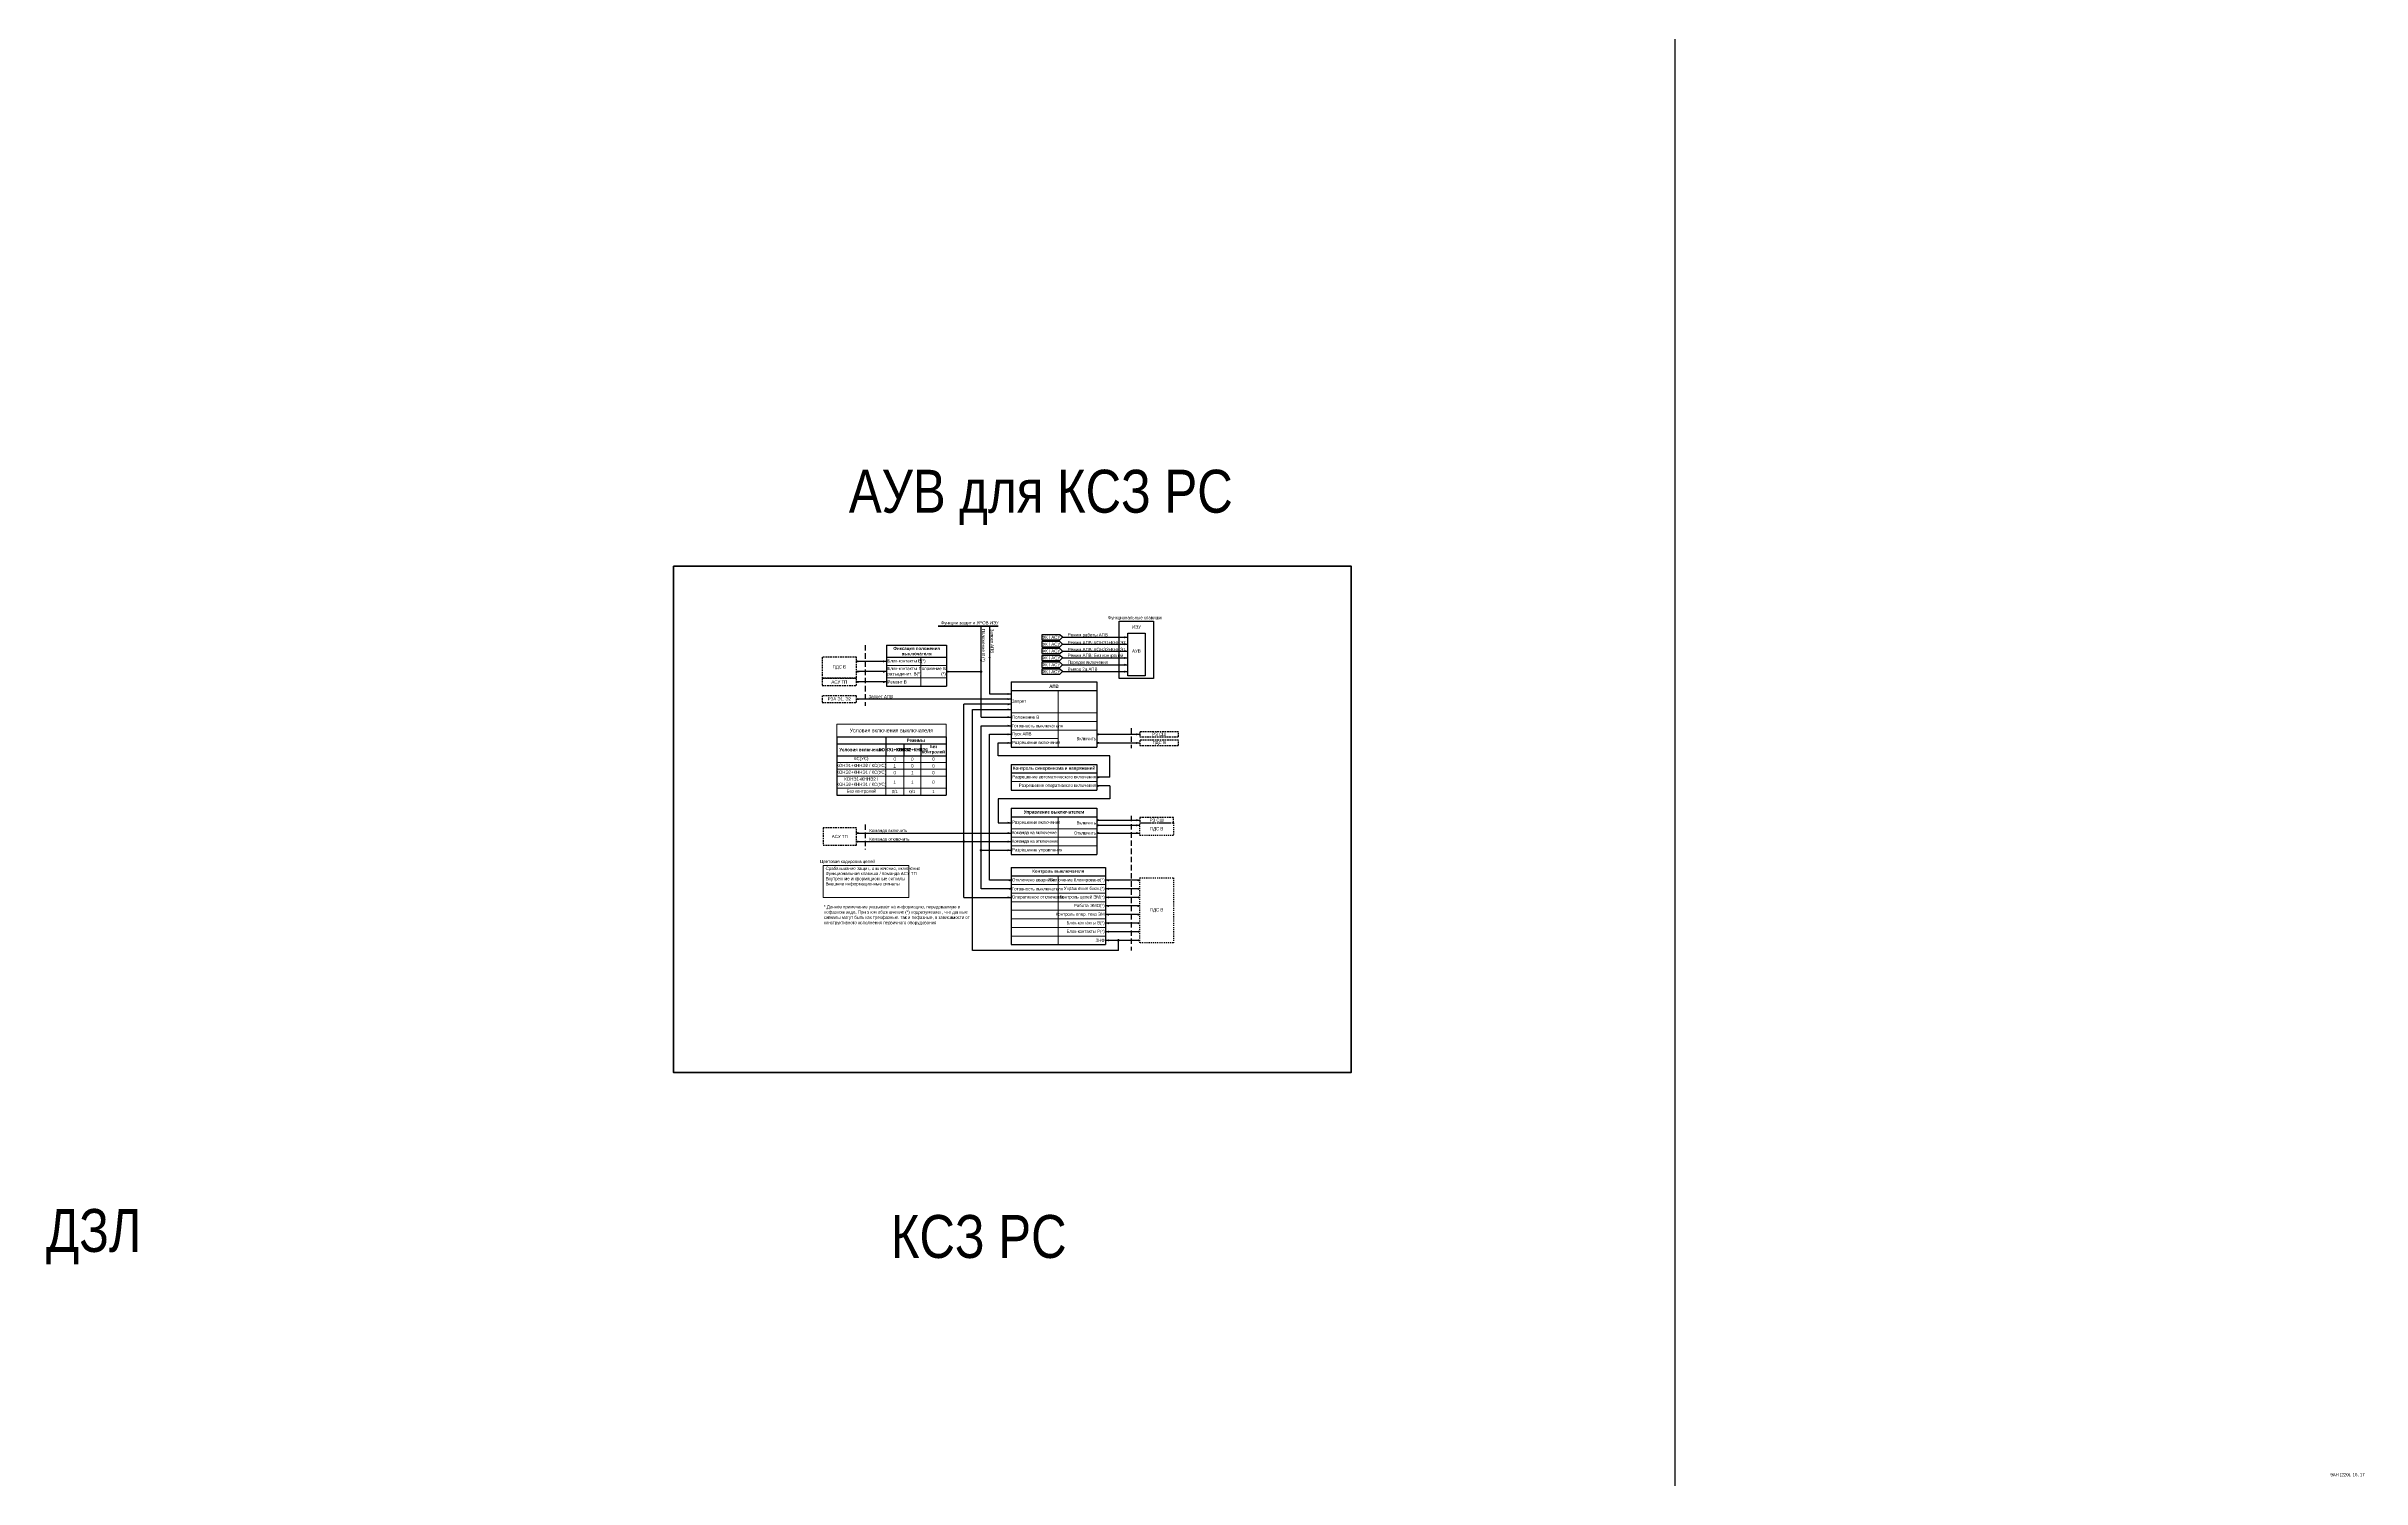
# Model space of a CAD drawing. Header units: millimetres. Extents: x -14593 to 14732, y -17400 to 5232.
# Drawn here: x 4228 to 6925, y -5588 to -3919 of the extents above; entities that cross this region are included whole.
import ezdxf
from ezdxf.enums import TextEntityAlignment as Align

# ---------------------------------------------------------------- set-up
doc = ezdxf.new("R2010")
doc.units = ezdxf.units.MM
doc.linetypes.add('JIS_02_1.2', pattern=[2.5, 1.25, -1.25])
doc.linetypes.add('штриховая2', pattern=[9.525, 6.35, -3.175])
for name, color, linetype, lineweight in [('Основная', 7, 'Continuous', 30), ('Отключение_включение', 1, 'Continuous', 30), ('Тонкая', 7, 'Continuous', 18), ('Цепи внешние', 84, 'Continuous', 30), ('Цепи внутренние', 5, 'Continuous', 30), ('Цепь - ФК и АСУ', 132, 'Continuous', 30)]:
    doc.layers.add(name, color=color, linetype=linetype, lineweight=lineweight)
doc.layers.add('Рамка', color=8, linetype='Continuous', lineweight=35, plot=False)
doc.styles.add('Narrow', font='ARIALN.TTF')
doc.styles.add('Табл дан', font='ARIALN.TTF')
doc.styles.add('Табл загол', font='ARIALNB.TTF')
doc.styles.add('Табл назв', font='ARIALN.TTF')

# ---------------------------------------------------------------- blocks, each defined once
blk = doc.blocks.new('*T355')
at = {"layer": 'Основная', "color": 0, "linetype": 'ByBlock', "lineweight": -2, "transparency": 16777216}
for p, q in [((0, 0), (100, 0)), ((0, 0), (0, -10)), ((100, 0), (100, -10))]:
    blk.add_line(p, q, dxfattribs=at)
at = {"layer": 'Основная', "color": 0, "linetype": 'ByBlock', "lineweight": 30, "transparency": 16777216}
for p, q in [((0, -10), (100, -10)), ((0, -10), (0, -76)), ((100, -10), (100, -76)), ((0, -76), (100, -76))]:
    blk.add_line(p, q, dxfattribs=at)
at = {"layer": 'Основная', "color": 0, "linetype": 'ByBlock', "lineweight": 18, "transparency": 16777216}
for p, q in [((55, -10), (55, -76)), ((0, -36), (100, -36)), ((0, -46), (100, -46)), ((0, -56), (100, -56)), ((0, -66), (55, -66))]:
    blk.add_line(p, q, dxfattribs=at)
at = {"layer": 'Основная', "color": 0, "transparency": 16777216, "char_height": 3.7}
for s, insert, width, attachment_point, style in [('Запрет', (1, -23), 53, 4, 'Табл дан'), ('{\\C256;АПВ}', (50, -5), 97, 5, 'Табл загол'), ('Положение В', (1, -41), 53, 4, 'Табл дан'), ('Готовность выключателя', (1, -51), 53, 4, 'Табл дан'), ('Пуск АПВ', (1, -61), 53, 4, 'Табл дан'), ('Разрешение включения', (1, -71), 53, 4, 'Табл дан'), ('Включить', (99, -66), 43, 6, 'Табл дан')]:
    blk.add_mtext(s, dxfattribs=dict(at, insert=insert, width=width, attachment_point=attachment_point, style=style))
blk = doc.blocks.new('*T356')
at = {"layer": 'Основная', "color": 0, "linetype": 'ByBlock', "lineweight": -2, "transparency": 16777216}
for p, q in [((0, 0), (110, 0)), ((0, 0), (0, -10)), ((110, 0), (110, -10))]:
    blk.add_line(p, q, dxfattribs=at)
at = {"layer": 'Основная', "color": 0, "linetype": 'ByBlock', "lineweight": 30, "transparency": 16777216}
for p, q in [((0, -10), (110, -10)), ((0, -10), (0, -90)), ((110, -10), (110, -90)), ((0, -90), (110, -90))]:
    blk.add_line(p, q, dxfattribs=at)
at = {"layer": 'Основная', "color": 0, "linetype": 'ByBlock', "lineweight": 18, "transparency": 16777216}
for p, q in [((0, -20), (110, -20)), ((55, -10), (55, -90)), ((0, -30), (110, -30)), ((0, -40), (110, -40)), ((0, -50), (110, -50)), ((0, -60), (110, -60)), ((0, -70), (110, -70)), ((0, -80), (110, -80))]:
    blk.add_line(p, q, dxfattribs=at)
at = {"layer": 'Основная', "color": 0, "transparency": 16777216, "char_height": 3.7}
for s, insert, width, attachment_point, style in [('Отключено аварийно', (1, -15), 53, 4, 'Табл дан'), ('Готовность выключателя', (1, -25), 53, 4, 'Табл дан'), ('Контроль выключателя', (55, -5), 107, 5, 'Табл загол'), ('Включение блокировано(*)', (109, -15), 53, 6, 'Табл дан'), ('Управление блок.(*)', (109, -25), 53, 6, 'Табл дан'), ('Оперативное отключение', (1, -35), 53, 4, 'Табл дан'), ('Контроль опер. тока ЭМ', (109, -55), 53, 6, 'Табл дан'), ('Контроль цепей ЭМ(*)', (109, -35), 53, 6, 'Табл дан'), ('Работа ЭМО(*) ', (109, -45), 53, 6, 'Табл дан'), ('Блок-контакты В(*)', (109, -65), 53, 6, 'Табл дан'), ('Блок-контакты Р(*)', (109, -75), 53, 6, 'Табл дан'), ('ЗНФ', (109, -85), 53, 6, 'Табл дан')]:
    blk.add_mtext(s, dxfattribs=dict(at, insert=insert, width=width, attachment_point=attachment_point, style=style))
blk = doc.blocks.new('*T357')
at = {"layer": 'Основная', "color": 0, "linetype": 'ByBlock', "lineweight": -2, "transparency": 16777216}
for p, q in [((0, 0), (100, 0)), ((0, 0), (0, -10)), ((100, 0), (100, -10))]:
    blk.add_line(p, q, dxfattribs=at)
at = {"layer": 'Основная', "color": 0, "linetype": 'ByBlock', "lineweight": 30, "transparency": 16777216}
for p, q in [((0, -10), (100, -10)), ((0, -10), (0, -54)), ((100, -10), (100, -54)), ((0, -54), (100, -54))]:
    blk.add_line(p, q, dxfattribs=at)
at = {"layer": 'Основная', "color": 0, "linetype": 'ByBlock', "lineweight": 18, "transparency": 16777216}
for p, q in [((0, -24), (100, -24)), ((55, -10), (55, -54)), ((0, -34), (100, -34)), ((0, -44), (100, -44))]:
    blk.add_line(p, q, dxfattribs=at)
at = {"layer": 'Основная', "color": 0, "transparency": 16777216, "char_height": 3.7}
for s, insert, width, attachment_point, style in [('Разрешение включения', (1, -17), 53, 4, 'Табл дан'), ('{\\T0.95;Команда на включение}', (1, -29), 53, 4, 'Табл дан'), ('Управление выключателем', (50, -5), 97, 5, 'Табл загол'), ('Включить', (99, -17), 43, 6, 'Табл дан'), ('{\\T0.95;Команда на отключение}', (1, -39), 53, 4, 'Табл дан'), ('Разрешение управления', (1, -49), 53, 4, 'Табл дан'), ('Отключить', (99, -29), 43, 6, 'Табл дан')]:
    blk.add_mtext(s, dxfattribs=dict(at, insert=insert, width=width, attachment_point=attachment_point, style=style))
blk = doc.blocks.new('Point')
at = {"layer": 'Основная', "color": 0, "const_width": 1.5}
blk.add_lwpolyline([(-0.75, 0, 1), (0.75, 0, 1)], format="xyb", close=True, dxfattribs=at)
blk = doc.blocks.new('*T358')
at = {"layer": 'Основная', "color": 0, "linetype": 'ByBlock', "lineweight": -2, "transparency": 16777216}
for p, q in [((0, 0), (70, 0)), ((0, 0), (0, -14)), ((70, 0), (70, -14))]:
    blk.add_line(p, q, dxfattribs=at)
at = {"layer": 'Основная', "color": 0, "linetype": 'ByBlock', "lineweight": 30, "transparency": 16777216}
for p, q in [((0, -14), (70, -14)), ((0, -14), (0, -48)), ((70, -14), (70, -48)), ((0, -48), (70, -48))]:
    blk.add_line(p, q, dxfattribs=at)
at = {"layer": 'Основная', "color": 0, "linetype": 'ByBlock', "lineweight": 18, "transparency": 16777216}
for p, q in [((0, -24), (70, -24)), ((40, -14), (40, -48)), ((0, -38), (70, -38))]:
    blk.add_line(p, q, dxfattribs=at)
at = {"layer": 'Основная', "color": 0, "transparency": 16777216, "char_height": 3.7}
for s, insert, width, attachment_point, style in [('Блок-контакты В(*)', (1, -19), 38, 4, 'Табл дан'), ('Блок-контакты разъединит. В(*)', (1, -31), 38, 4, 'Табл дан'), ('Фиксация положения выключателя', (35, -7), 67, 5, 'Табл загол'), ('\\A1;Положение В (*)', (69, -31), 28, 6, 'Табл дан'), ('Ремонт В', (1, -43), 38, 4, 'Табл дан')]:
    blk.add_mtext(s, dxfattribs=dict(at, insert=insert, width=width, attachment_point=attachment_point, style=style))
blk = doc.blocks.new('*T360')
at = {"layer": 'Основная', "color": 0, "linetype": 'ByBlock', "lineweight": -2, "transparency": 16777216}
for p, q in [((0, 0), (100, 0)), ((0, 0), (0, -10)), ((100, 0), (100, -10))]:
    blk.add_line(p, q, dxfattribs=at)
at = {"layer": 'Основная', "color": 0, "linetype": 'ByBlock', "lineweight": 30, "transparency": 16777216}
for p, q in [((0, -10), (100, -10)), ((0, -10), (0, -30)), ((100, -10), (100, -30)), ((0, -30), (100, -30))]:
    blk.add_line(p, q, dxfattribs=at)
at = {"layer": 'Основная', "color": 0, "linetype": 'ByBlock', "lineweight": 18, "transparency": 16777216}
blk.add_line((0, -20), (100, -20), dxfattribs=at)
at = {"layer": 'Основная', "color": 0, "transparency": 16777216, "char_height": 3.7}
for s, insert, width, attachment_point, style in [('{\\C256;Контроль синхронизма и напряжений}', (50, -5), 97, 5, 'Табл загол'), ('Разрешение автоматического включения', (99, -15), 98, 6, 'Табл дан'), ('Разрешение оперативного включения', (99, -25), 98, 6, 'Табл дан')]:
    blk.add_mtext(s, dxfattribs=dict(at, insert=insert, width=width, attachment_point=attachment_point, style=style))
blk = doc.blocks.new('*T359')
at = {"layer": 'Defpoints', "color": 8, "linetype": 'ByBlock', "lineweight": 0, "transparency": 16777216}
for p, q in [((0, 0), (127.3, 0)), ((0, 0), (0, -15)), ((127.3, 0), (127.3, -15))]:
    blk.add_line(p, q, dxfattribs=at)
at = {"layer": 'Основная', "color": 0, "linetype": 'ByBlock', "lineweight": -2, "transparency": 16777216}
for p, q in [((0, -15), (127.3, -15)), ((0, -15), (0, -36.9)), ((0, -22.9), (127.3, -22.9)), ((57, -15), (57, -36.9)), ((78, -22.9), (78, -36.9)), ((98, -22.9), (98, -36.9)), ((127.3, -15), (127.3, -36.9))]:
    blk.add_line(p, q, dxfattribs=at)
at = {"layer": 'Основная', "color": 0, "linetype": 'ByBlock', "lineweight": 30, "transparency": 16777216}
for p, q in [((0, -36.9), (127.3, -36.9)), ((0, -36.9), (0, -82.7)), ((127.3, -36.9), (127.3, -82.7)), ((0, -82.7), (127.3, -82.7))]:
    blk.add_line(p, q, dxfattribs=at)
at = {"layer": 'Основная', "color": 0, "linetype": 'ByBlock', "lineweight": 18, "transparency": 16777216}
for p, q in [((0, -44.8), (127.3, -44.8)), ((0, -52.7), (127.3, -52.7)), ((57, -36.9), (57, -82.7)), ((78, -36.9), (78, -82.7)), ((98, -36.9), (98, -82.7)), ((0, -60.7), (127.3, -60.7)), ((0, -74.7), (127.3, -74.7))]:
    blk.add_line(p, q, dxfattribs=at)
at = {"layer": 'Основная', "color": 0, "transparency": 16777216, "attachment_point": 5}
for s, insert, char_height, width, style in [('Условия включения выключателя', (63.6, -7.5), 4.5, 124.3, 'Табл назв'), ('Режимы', (92.1, -19), 3.7, 67.3, 'Табл загол'), ('{\\C256;Без контролей}', (112.6, -29.9), 3.7, 26.3, 'Табл загол'), ('КОНЭ1+КННЭ2 / КС(УС)', (28.5, -48.8), 3.7, 55, 'Табл дан'), ('Условия включения', (28.5, -29.9), 3.7, 54, 'Табл загол'), ('КС(УС)', (28.5, -40.8), 3.7, 55, 'Табл дан'), ('КОНЭ1+КННЭ2', (67.5, -29.9), 3.7, 18, 'Табл загол'), ('0', (67.5, -40.8), 3.7, 19, 'Табл дан'), ('1', (67.5, -48.8), 3.7, 19, 'Табл дан'), ('КОНЭ2+КННЭ1', (88, -29.9), 3.7, 17, 'Табл загол'), ('0', (88, -40.8), 3.7, 18, 'Табл дан'), ('0', (88, -48.8), 3.7, 18, 'Табл дан'), ('0', (112.6, -40.8), 3.7, 27.3, 'Табл дан'), ('0', (112.6, -48.8), 3.7, 27.3, 'Табл дан'), ('КОНЭ2+КННЭ1 / КС(УС)', (28.5, -56.7), 3.7, 55, 'Табл дан'), ('КОНЭ1+КННЭ2 / КОНЭ2+КННЭ1 / КС(УС)', (28.5, -67.7), 3.7, 55, 'Табл дан'), ('Без контролей', (28.5, -78.7), 3.7, 55, 'Табл дан'), ('\\A1;{\\H1x;0/1}', (67.5, -78.7), 3.7, 19, 'Табл дан'), ('0', (67.5, -56.7), 3.7, 19, 'Табл дан'), ('1', (67.5, -67.7), 3.7, 19, 'Табл дан'), ('\\A1;{\\H1x;0/1}', (88, -78.7), 3.7, 18, 'Табл дан'), ('1', (88, -56.7), 3.7, 18, 'Табл дан'), ('1', (88, -67.7), 3.7, 18, 'Табл дан'), ('0', (112.6, -56.7), 3.7, 27.3, 'Табл дан'), ('0', (112.6, -67.7), 3.7, 27.3, 'Табл дан'), ('1', (112.6, -78.7), 3.7, 27.3, 'Табл дан')]:
    blk.add_mtext(s, dxfattribs=dict(at, insert=insert, char_height=char_height, width=width, style=style))

msp = doc.modelspace()

# ---------------------------------------------------------------- linework, layer by layer
at = {"layer": 'Основная'}
msp.add_lwpolyline([(6125, 1546), (6125, -16118)], dxfattribs=at)
msp.add_lwpolyline([(5478, -4589), (5518, -4589), (5518, -4656), (5478, -4656)], close=True, dxfattribs=at)
at = {"layer": 'Основная', "ltscale": 0.3}
msp.add_lwpolyline([(5488, -4603), (5508, -4603), (5508, -4653), (5488, -4653)], close=True, dxfattribs=at)
at = {"layer": 'Отключение_включение', "ltscale": 0.3}
for points in [[(5297, -4911), (5297, -4686)], [(5352, -4686), (5297, -4686)], [(5452, -4731), (5502, -4731)], [(5172, -4836), (5352, -4836)], [(5172, -4846), (5352, -4846)], [(5452, -4827), (5502, -4827)], [(5452, -4836), (5502, -4836)]]:
    msp.add_lwpolyline(points, dxfattribs=at)
for points in [[(5352, -4686, 0, 2.5, 0), (5348, -4686, 0, 0, 0)], [(5457, -4731, 0, 2.5, 0), (5453, -4731, 0, 0, 0)], [(5502, -4731, 0, 2.5, 0), (5498, -4731, 0, 0, 0)], [(5457, -4827, 0, 2.5, 0), (5453, -4827, 0, 0, 0)], [(5502, -4827, 0, 2.5, 0), (5498, -4827, 0, 0, 0)], [(5177, -4836, 0, 2.5, 0), (5173, -4836, 0, 0, 0)], [(5177, -4846, 0, 2.5, 0), (5173, -4846, 0, 0, 0)], [(5352, -4836, 0, 2.5, 0), (5348, -4836, 0, 0, 0)], [(5352, -4846, 0, 2.5, 0), (5348, -4846, 0, 0, 0)], [(5457, -4836, 0, 2.5, 0), (5453, -4836, 0, 0, 0)], [(5502, -4836, 0, 2.5, 0), (5498, -4836, 0, 0, 0)], [(5352, -4911, 0, 2.5, 0), (5348, -4911, 0, 0, 0)]]:
    msp.add_lwpolyline(points, format="xyseb", dxfattribs=at)
at = {"layer": 'Отключение_включение'}
msp.add_lwpolyline([(5297, -4911), (5352, -4911)], dxfattribs=at)
at = {"layer": 'Рамка', "color": 1}
msp.add_lwpolyline([(4959, -4525), (5748, -4525), (5748, -5115), (4959, -5115)], close=True, dxfattribs=at)
at = {"layer": 'Тонкая', "ltscale": 0.3}
msp.add_lwpolyline([(5133, -4874), (5233, -4874), (5233, -4911), (5133, -4911)], close=True, dxfattribs=at)
at = {"layer": 'Цепи внешние', "linetype": 'штриховая2', "ltscale": 0.3}
for points in [[(5172, -4631), (5132, -4631), (5132, -4655), (5172, -4655)], [(5172, -4656), (5132, -4656), (5132, -4664), (5172, -4664)], [(5172, -4676), (5132, -4676), (5132, -4684), (5172, -4684)], [(5547, -4718), (5502, -4718), (5502, -4724), (5547, -4724)], [(5547, -4728), (5502, -4728), (5502, -4734), (5547, -4734)], [(5541, -4818), (5502, -4818), (5502, -4824), (5541, -4824)], [(5172, -4830), (5133, -4830), (5133, -4850), (5172, -4850)]]:
    msp.add_lwpolyline(points, close=True, dxfattribs=at)
at = {"layer": 'Цепи внешние', "ltscale": 0.3}
for points in [[(5177, -4636, 0, 2.5, 0), (5173, -4636, 0, 0, 0)], [(5207, -4636, 0, 2.5, 0), (5203, -4636, 0, 0, 0)], [(5177, -4648, 0, 2.5, 0), (5173, -4648, 0, 0, 0)], [(5177, -4660, 0, 2.5, 0), (5173, -4660, 0, 0, 0)], [(5207, -4648, 0, 2.5, 0), (5203, -4648, 0, 0, 0)], [(5207, -4660, 0, 2.5, 0), (5203, -4660, 0, 0, 0)], [(5177, -4680, 0, 2.5, 0), (5173, -4680, 0, 0, 0)], [(5352, -4680, 0, 2.5, 0), (5348, -4680, 0, 0, 0)], [(5352, -4692, 0, 2.5, 0), (5348, -4692, 0, 0, 0)], [(5457, -4721, 0, 2.5, 0), (5453, -4721, 0, 0, 0)], [(5502, -4721, 0, 2.5, 0), (5498, -4721, 0, 0, 0)], [(5457, -4821, 0, 2.5, 0), (5453, -4821, 0, 0, 0)], [(5502, -4821, 0, 2.5, 0), (5498, -4821, 0, 0, 0)], [(5462, -4891, 0, 2.5, 0), (5466, -4891, 0, 0, 0)], [(5462, -4901, 0, 2.5, 0), (5466, -4901, 0, 0, 0)], [(5497, -4891, 0, 2.5, 0), (5501, -4891, 0, 0, 0)], [(5497, -4901, 0, 2.5, 0), (5501, -4901, 0, 0, 0)], [(5462, -4911, 0, 2.5, 0), (5466, -4911, 0, 0, 0)], [(5462, -4921, 0, 2.5, 0), (5466, -4921, 0, 0, 0)], [(5462, -4931, 0, 2.5, 0), (5466, -4931, 0, 0, 0)], [(5497, -4911, 0, 2.5, 0), (5501, -4911, 0, 0, 0)], [(5497, -4921, 0, 2.5, 0), (5501, -4921, 0, 0, 0)], [(5497, -4931, 0, 2.5, 0), (5501, -4931, 0, 0, 0)], [(5462, -4941, 0, 2.5, 0), (5466, -4941, 0, 0, 0)], [(5462, -4951, 0, 2.5, 0), (5466, -4951, 0, 0, 0)], [(5462, -4961, 0, 2.5, 0), (5466, -4961, 0, 0, 0)], [(5497, -4941, 0, 2.5, 0), (5501, -4941, 0, 0, 0)], [(5497, -4951, 0, 2.5, 0), (5501, -4951, 0, 0, 0)], [(5497, -4961, 0, 2.5, 0), (5501, -4961, 0, 0, 0)]]:
    msp.add_lwpolyline(points, format="xyseb", dxfattribs=at)
at = {"layer": 'Цепи внешние'}
for points in [[(5207, -4636), (5172, -4636)], [(5207, -4648), (5172, -4648)], [(5207, -4660), (5172, -4660)], [(5307, -4973), (5307, -4692)], [(5307, -4692), (5352, -4692)], [(5502, -4951), (5462, -4951)], [(5502, -4961), (5462, -4961)], [(5477, -4973), (5477, -4961)]]:
    msp.add_lwpolyline(points, dxfattribs=at)
at = {"layer": 'Цепи внешние', "ltscale": 0.3}
for points in [[(5352, -4680), (5172, -4680)], [(5452, -4721), (5502, -4721)], [(5452, -4821), (5502, -4821)], [(5502, -4891), (5462, -4891)], [(5502, -4901), (5462, -4901)], [(5502, -4911), (5502, -4911), (5502, -4911), (5462, -4911)], [(5502, -4921), (5502, -4921), (5502, -4921), (5462, -4921)], [(5502, -4931), (5502, -4931), (5502, -4931), (5462, -4931)], [(5502, -4941), (5502, -4941), (5502, -4941), (5462, -4941)], [(5477, -4973), (5307, -4973)]]:
    msp.add_lwpolyline(points, dxfattribs=at)
at = {"layer": 'Цепи внешние', "linetype": 'JIS_02_1.2'}
for points in [[(5502, -4824), (5541, -4824), (5541, -4839), (5502, -4839)], [(5502, -4888), (5541, -4888), (5541, -4964), (5502, -4964)]]:
    msp.add_lwpolyline(points, close=True, dxfattribs=at)
at = {"layer": 'Цепи внутренние'}
for p, q in [((5467, -4771), (5452, -4771)), ((5467, -4781), (5452, -4781))]:
    msp.add_line(p, q, dxfattribs=at)
at = {"layer": 'Цепи внутренние', "lineweight": 60}
msp.add_lwpolyline([(5267, -4595), (5337, -4595)], dxfattribs=at)
at = {"layer": 'Цепи внутренние', "ltscale": 0.3}
for points in [[(5317, -4701), (5317, -4595)], [(5317, -4901), (5317, -4711)], [(5327, -4891), (5327, -4721)], [(5317, -4856), (5352, -4856)], [(5352, -4901), (5317, -4901)], [(5352, -4891), (5327, -4891)]]:
    msp.add_lwpolyline(points, dxfattribs=at)
at = {"layer": 'Цепи внутренние'}
for points in [[(5327, -4595), (5327, -4674)], [(5277, -4648), (5317, -4648)], [(5327, -4674), (5352, -4674)], [(5317, -4701), (5352, -4701)], [(5317, -4711), (5352, -4711)], [(5327, -4721), (5352, -4721)], [(5337, -4746), (5337, -4731)], [(5337, -4731), (5352, -4731)], [(5467, -4746), (5337, -4746)], [(5467, -4771), (5467, -4746)], [(5467, -4796), (5337, -4796)], [(5337, -4796), (5337, -4824)], [(5467, -4781), (5467, -4796)], [(5337, -4824), (5352, -4824)]]:
    msp.add_lwpolyline(points, dxfattribs=at)
at = {"layer": 'Цепи внутренние', "linetype": 'штриховая2'}
for points in [[(5182, -4617), (5182, -4688)], [(5492, -4714), (5492, -4737)], [(5182, -4826), (5182, -4855)], [(5492, -4816), (5492, -4973)]]:
    msp.add_lwpolyline(points, dxfattribs=at)
at = {"layer": 'Цепи внутренние', "ltscale": 0.3}
for points in [[(5317, -4631, 0, 2.5, 0), (5317, -4635, 0, 0, 0)], [(5327, -4635, 0, 2.5, 0), (5327, -4631, 0, 0, 0)], [(5282, -4648, 0, 2.5, 0), (5278, -4648, 0, 0, 0)], [(5352, -4674, 0, 2.5, 0), (5348, -4674, 0, 0, 0)], [(5352, -4701, 0, 2.5, 0), (5348, -4701, 0, 0, 0)], [(5352, -4711, 0, 2.5, 0), (5348, -4711, 0, 0, 0)], [(5352, -4721, 0, 2.5, 0), (5348, -4721, 0, 0, 0)], [(5352, -4731, 0, 2.5, 0), (5348, -4731, 0, 0, 0)], [(5457, -4771, 0, 2.5, 0), (5453, -4771, 0, 0, 0)], [(5457, -4781, 0, 2.5, 0), (5453, -4781, 0, 0, 0)], [(5352, -4824, 0, 2.5, 0), (5348, -4824, 0, 0, 0)], [(5352, -4856, 0, 2.5, 0), (5348, -4856, 0, 0, 0)], [(5347, -4891, 0, 2.5, 0), (5351, -4891, 0, 0, 0)], [(5347, -4901, 0, 2.5, 0), (5351, -4901, 0, 0, 0)]]:
    msp.add_lwpolyline(points, format="xyseb", dxfattribs=at)
at = {"layer": 'Цепь - ФК и АСУ', "ltscale": 0.3}
for points in [[(5412, -4608), (5409, -4605), (5388, -4605), (5388, -4611), (5409, -4611), (5412, -4608)], [(5412, -4616), (5409, -4613), (5388, -4613), (5388, -4619), (5409, -4619), (5412, -4616)], [(5412, -4624), (5409, -4621), (5388, -4621), (5388, -4627), (5409, -4627), (5412, -4624)], [(5412, -4632), (5409, -4629), (5388, -4629), (5388, -4635), (5409, -4635), (5412, -4632)], [(5412, -4640), (5409, -4637), (5388, -4637), (5388, -4643), (5409, -4643), (5412, -4640)], [(5412, -4648), (5409, -4645), (5388, -4645), (5388, -4651), (5409, -4651), (5412, -4648)]]:
    msp.add_lwpolyline(points, dxfattribs=at)
at = {"layer": 'Цепь - ФК и АСУ'}
for points in [[(5412, -4608), (5488, -4608)], [(5412, -4616), (5488, -4616)], [(5412, -4624), (5488, -4624)], [(5412, -4632), (5488, -4632)], [(5412, -4640), (5488, -4640)], [(5412, -4648), (5488, -4648)]]:
    msp.add_lwpolyline(points, dxfattribs=at)
at = {"layer": 'Цепь - ФК и АСУ', "ltscale": 0.3}
for points in [[(5488, -4608, 0, 2.5, 0), (5484, -4608, 0, 0, 0)], [(5488, -4616, 0, 2.5, 0), (5484, -4616, 0, 0, 0)], [(5488, -4624, 0, 2.5, 0), (5484, -4624, 0, 0, 0)], [(5488, -4632, 0, 2.5, 0), (5484, -4632, 0, 0, 0)], [(5488, -4640, 0, 2.5, 0), (5484, -4640, 0, 0, 0)], [(5488, -4648, 0, 2.5, 0), (5484, -4648, 0, 0, 0)]]:
    msp.add_lwpolyline(points, format="xyseb", dxfattribs=at)

# ---------------------------------------------------------------- block references
for name, p in [('*T358', (5207, -4617)), ('*T355', (5352, -4660)), ('*T359', (5149, -4709)), ('*T360', (5352, -4756)), ('*T357', (5352, -4807)), ('*T356', (5352, -4876))]:
    msp.add_blockref(name, p)
at = {"layer": 'Отключение_включение'}
msp.add_blockref('Point', (5297, -4846), dxfattribs=at)
at = {"layer": 'Цепи внешние'}
msp.add_blockref('Point', (5477, -4961), dxfattribs=at)
at = {"layer": 'Цепи внутренние'}
for p in [(5317, -4648), (5317, -4856)]:
    msp.add_blockref('Point', p, dxfattribs=at)

# ---------------------------------------------------------------- texts
at = {"layer": 'Основная', "color": 2, "style": 'Narrow'}
for s, p in [('АУВ для КСЗ РС', (5163.1, -4462.8)), ('ДЗЛ', (4228, -5324)), ('КСЗ РС', (5212, -5331))]:
    msp.add_text(s, height=50, dxfattribs=at).set_placement(p)
at = {"layer": 'Основная', "style": 'Narrow'}
msp.add_text('Цветовая кодировка цепей', height=3.7, dxfattribs=at).set_placement((5161.5, -4871), align=Align.CENTER)
at = {"layer": 'Основная', "char_height": 3.7, "style": 'Narrow'}
for s, insert, width, attachment_point in [('Функциональные клавиши', (5496, -4588), 94, 8), ('Функции защит и УРОВ ИЭУ', (5304, -4594), 70, 8), ('ФК / АСУ', (5398.5, -4608), 21, 5), ('Режим работы АПВ', (5418, -4608), 99, 7), ('ИЭУ', (5498, -4596), 40, 5), ('ФК / АСУ', (5398.5, -4616), 21, 5), ('ФК / АСУ', (5398.5, -4624), 21, 5), ('ФК / АСУ', (5398.5, -4632), 21, 5), ('ФК / АСУ', (5398.5, -4640), 21, 5), ('Режим АПВ: {\\C0;КОНЭ1+КННЭ2}', (5418, -4616), 99, 7), ('Режим АПВ:{\\C0; КОНЭ2+КННЭ1}', (5418, -4624), 99, 7), ('Режим АПВ: Без контролей', (5418, -4632), 99, 7), ('Порядок включения', (5418, -4640), 99, 7), ('АУВ', (5498, -4624), 20, 5), ('АСУ ТП', (5152, -4660), 40, 5), ('ПДС В', (5152, -4643), 40, 5), ('ФК / АСУ', (5398.5, -4648), 21, 5), ('Вывод 2ц АПВ', (5418, -4648), 99, 7), ('РЗА Э1, Э2', (5152, -4680), 40, 5), ('Запрет АПВ', (5186, -4680), 39, 7), ('РЗ СШ', (5524.5, -4721), 45, 5), ('ПДС В', (5524.5, -4731), 45, 5), ('РЗ СШ', (5521.5, -4821), 39, 5), ('АСУ ТП', (5152.5, -4840), 39, 5), ('Команда включить', (5187, -4836), 62, 7), ('Команда отключить', (5187, -4846), 62, 7), ('ПДС В', (5521.5, -4831.5), 39, 5), ('* Данное примечание указывает на информацию, передаваемую в пофазном виде. При этом обозначение (*) подразумевает, что данные сигналы могут быть как трехфазные, так и пофазные, в зависимости от конструктивного исполнения первичного оборудования', (5134, -4920), 143, 1), ('ПДС В', (5521.5, -4926), 39, 5)]:
    msp.add_mtext(s, dxfattribs=dict(at, insert=insert, width=width, attachment_point=attachment_point))
at = {"layer": 'Основная', "char_height": 3.7, "attachment_point": 7, "rotation": 270, "style": 'Narrow'}
for s, insert, width in [('Положение В (*)', (5317, -4598), 32), ('Запрет АПВ', (5327, -4598), 27)]:
    msp.add_mtext(s, dxfattribs=dict(at, insert=insert, width=width))
at = {"layer": 'Основная', "color": 3, "insert": (6908.5, -5584), "char_height": 3.7, "width": 99, "attachment_point": 5, "style": 'Narrow'}
msp.add_mtext('9АН (220), 16, 17', dxfattribs=at)
at = {"layer": 'Отключение_включение', "style": 'Narrow'}
msp.add_text('Срабатывание защит, отключение, включение', height=3.7, dxfattribs=at).set_placement((5136, -4879))
at = {"layer": 'Цепи внешние', "style": 'Narrow'}
msp.add_text('Внешние информационные сигналы', height=3.7, dxfattribs=at).set_placement((5136, -4897))
at = {"layer": 'Цепи внутренние', "style": 'Narrow'}
msp.add_text('Внутренние информационные сигналы', height=3.7, dxfattribs=at).set_placement((5136, -4891))
at = {"layer": 'Цепь - ФК и АСУ', "style": 'Narrow'}
msp.add_text('Функциональная клавиша / Команда АСУ ТП', height=3.7, dxfattribs=at).set_placement((5136, -4885))

doc.saveas('drawing.dxf')
